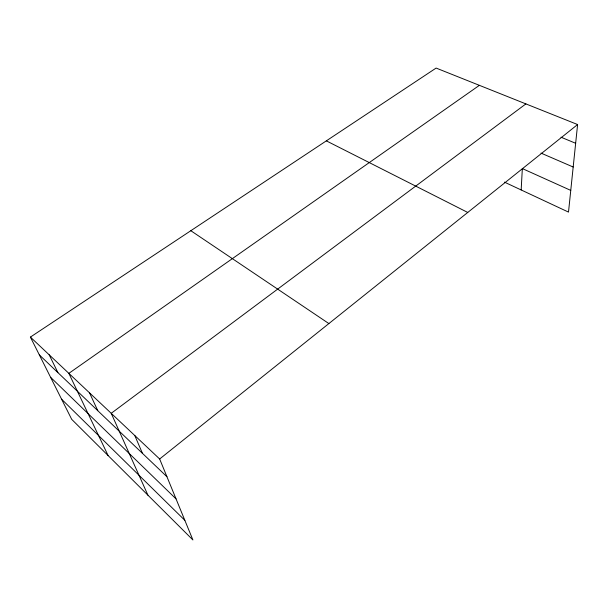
<?xml version="1.0" encoding="UTF-8"?>
<svg xmlns="http://www.w3.org/2000/svg" width="608" height="608" viewBox="0 0 608 608"><rect width="100%" height="100%" fill="white"/><g stroke="black" fill="none" stroke-linecap="round" stroke-linejoin="round"><path stroke-width="0.91" d="M521.162 189.954L522.34 168.576L570.76 190.395M30.4 337.09L159.653 458.987L192.896 539.934L71.698 419.338L30.4 337.09L436.118 68.066L577.6 124.541L568.503 212.101L504.412 182.119M159.653 458.987L577.6 124.541M525.89 103.9L111.226 413.311L147.919 495.186M479.385 85.333L68.848 373.358L108.14 455.605M560.994 137.203L575.654 143.275M540.976 153.094L573.184 167.018M326.344 140.858L467.742 212.45M190.828 230.713L328.875 323.57M39.338 354.897L166.934 476.718M50.593 377.302L176.031 498.872M61.575 399.182L184.847 520.326M49.172 354.791L57.92 372.643M89.513 392.836L97.797 410.712M134.786 435.533L142.454 453.348"/></g></svg>
